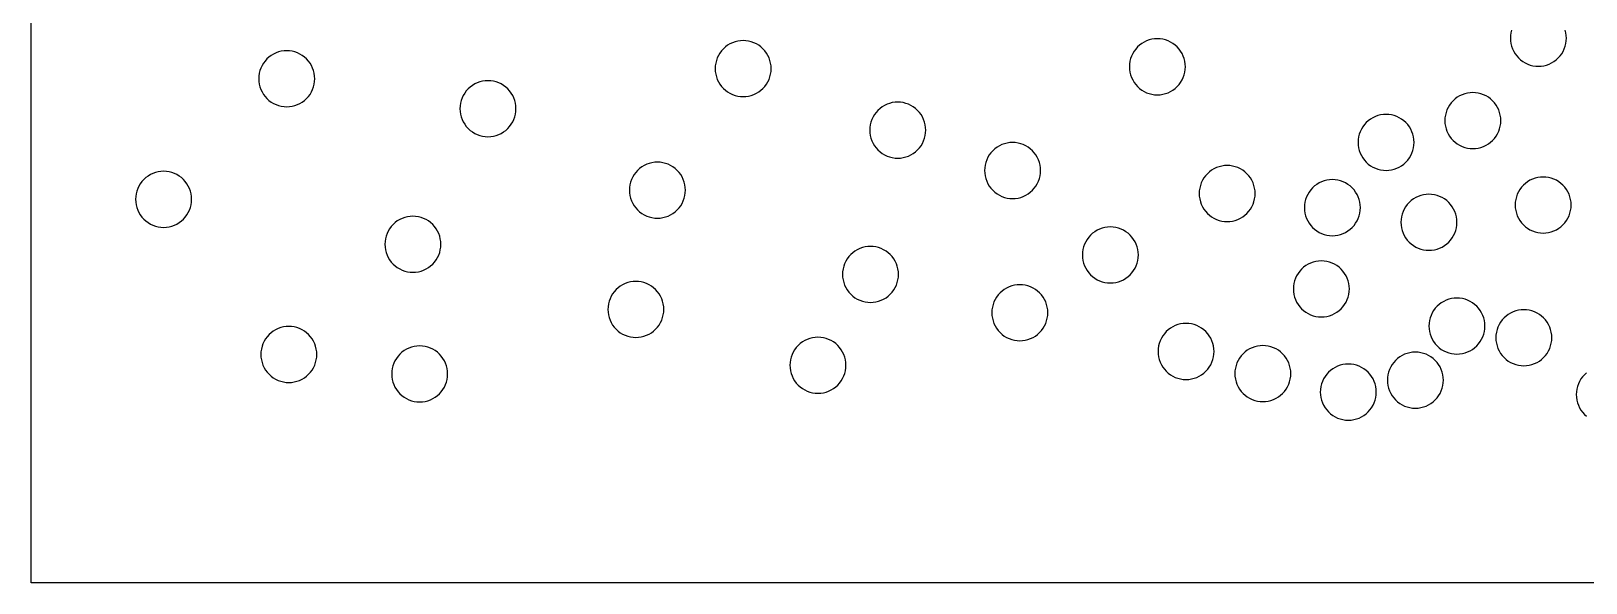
# Model space of a CAD drawing. Header units: millimetres. Extents: x 0 to 406, y 0 to 84.
# Drawn here: x 0 to 83.3, y 0 to 29.5 of the extents above; entities that cross this region are included whole.
import ezdxf

# ---------------------------------------------------------------- set-up
doc = ezdxf.new("R2010")
doc.units = ezdxf.units.MM

msp = doc.modelspace()

# ---------------------------------------------------------------- linework, layer by layer
at = {"color": 0}
for points in [[(0, 0), (0, 83.82), (406.4, 83.82), (406.4, 0), (0, 0)], [(79.317, 29.594), (79.281, 29.451), (79.26, 29.306), (79.252, 29.159), (79.26, 29.012), (79.281, 28.866), (79.317, 28.723), (79.367, 28.585), (79.43, 28.451), (79.505, 28.325), (79.593, 28.207), (79.692, 28.098), (79.801, 27.999), (79.919, 27.911), (80.045, 27.836), (80.178, 27.773), (80.317, 27.723), (80.46, 27.687), (80.605, 27.666), (80.752, 27.659), (80.899, 27.666), (81.045, 27.687), (81.188, 27.723), (81.326, 27.773), (81.46, 27.836), (81.586, 27.911), (81.704, 27.999), (81.813, 28.098)], [(81.813, 28.098), (81.912, 28.207), (82, 28.325), (82.075, 28.451), (82.138, 28.585), (82.188, 28.723), (82.224, 28.866), (82.245, 29.012), (82.252, 29.159), (82.245, 29.306), (82.224, 29.451), (82.188, 29.594)], [(14.757, 25.925), (14.855, 26.034), (14.943, 26.152), (15.019, 26.279), (15.082, 26.412), (15.131, 26.55), (15.167, 26.693), (15.189, 26.839), (15.196, 26.986), (15.189, 27.133), (15.167, 27.278), (15.131, 27.421), (15.082, 27.56), (15.019, 27.693), (14.943, 27.819), (14.855, 27.937), (14.757, 28.046), (14.647, 28.145), (14.529, 28.233), (14.403, 28.308), (14.27, 28.371), (14.131, 28.421), (13.989, 28.457), (13.843, 28.478), (13.696, 28.486), (13.549, 28.478), (13.403, 28.457), (13.26, 28.421), (13.122, 28.371), (12.989, 28.308), (12.863, 28.233), (12.744, 28.145), (12.635, 28.046), (12.536, 27.937), (12.449, 27.819), (12.373, 27.693), (12.31, 27.56), (12.26, 27.421), (12.225, 27.278), (12.203, 27.133), (12.196, 26.986), (12.203, 26.839), (12.225, 26.693), (12.26, 26.55), (12.31, 26.412), (12.373, 26.279), (12.449, 26.152), (12.536, 26.034), (12.635, 25.925), (12.744, 25.826), (12.863, 25.738), (12.989, 25.663), (13.122, 25.6), (13.26, 25.55), (13.403, 25.514), (13.549, 25.493), (13.696, 25.486), (13.843, 25.493), (13.989, 25.514), (14.131, 25.55), (14.27, 25.6), (14.403, 25.663), (14.529, 25.738), (14.647, 25.826), (14.757, 25.925)], [(39.208, 26.469), (39.307, 26.578), (39.395, 26.696), (39.47, 26.822), (39.533, 26.955), (39.583, 27.094), (39.619, 27.237), (39.64, 27.382), (39.647, 27.529), (39.64, 27.676), (39.619, 27.822), (39.583, 27.965), (39.533, 28.103), (39.47, 28.236), (39.395, 28.363), (39.307, 28.481), (39.208, 28.59), (39.099, 28.689), (38.981, 28.777), (38.854, 28.852), (38.721, 28.915), (38.583, 28.965), (38.44, 29.001), (38.294, 29.022), (38.147, 29.029), (38, 29.022), (37.855, 29.001), (37.712, 28.965), (37.573, 28.915), (37.44, 28.852), (37.314, 28.777), (37.196, 28.689), (37.087, 28.59), (36.988, 28.481), (36.9, 28.363), (36.825, 28.236), (36.762, 28.103), (36.712, 27.965), (36.676, 27.822), (36.655, 27.676), (36.647, 27.529), (36.655, 27.382), (36.676, 27.237), (36.712, 27.094), (36.762, 26.955), (36.825, 26.822), (36.9, 26.696), (36.988, 26.578), (37.087, 26.469), (37.196, 26.37), (37.314, 26.282), (37.44, 26.207), (37.573, 26.144), (37.712, 26.094), (37.855, 26.058), (38, 26.037), (38.147, 26.029), (38.294, 26.037), (38.44, 26.058), (38.583, 26.094), (38.721, 26.144), (38.854, 26.207), (38.981, 26.282), (39.099, 26.37), (39.208, 26.469)], [(61.398, 26.567), (61.497, 26.676), (61.585, 26.794), (61.66, 26.921), (61.723, 27.054), (61.773, 27.192), (61.809, 27.335), (61.83, 27.481), (61.837, 27.628), (61.83, 27.775), (61.809, 27.92), (61.773, 28.063), (61.723, 28.202), (61.66, 28.335), (61.585, 28.461), (61.497, 28.579), (61.398, 28.688), (61.289, 28.787), (61.171, 28.875), (61.045, 28.951), (60.911, 29.014), (60.773, 29.063), (60.63, 29.099), (60.484, 29.121), (60.337, 29.128), (60.19, 29.121), (60.045, 29.099), (59.902, 29.063), (59.763, 29.014), (59.63, 28.951), (59.504, 28.875), (59.386, 28.787), (59.277, 28.688), (59.178, 28.579), (59.09, 28.461), (59.015, 28.335), (58.952, 28.202), (58.902, 28.063), (58.866, 27.92), (58.845, 27.775), (58.837, 27.628), (58.845, 27.481), (58.866, 27.335), (58.902, 27.192), (58.952, 27.054), (59.015, 26.921), (59.09, 26.794), (59.178, 26.676), (59.277, 26.567), (59.386, 26.468), (59.504, 26.381), (59.63, 26.305), (59.763, 26.242), (59.902, 26.192), (60.045, 26.157), (60.19, 26.135), (60.337, 26.128), (60.484, 26.135), (60.63, 26.157), (60.773, 26.192), (60.911, 26.242), (61.045, 26.305), (61.171, 26.381), (61.289, 26.468), (61.398, 26.567)], [(25.538, 24.323), (25.637, 24.432), (25.724, 24.551), (25.8, 24.677), (25.863, 24.81), (25.912, 24.949), (25.948, 25.091), (25.97, 25.237), (25.977, 25.384), (25.97, 25.531), (25.948, 25.677), (25.912, 25.819), (25.863, 25.958), (25.8, 26.091), (25.724, 26.217), (25.637, 26.336), (25.538, 26.445), (25.429, 26.543), (25.31, 26.631), (25.184, 26.707), (25.051, 26.77), (24.912, 26.819), (24.77, 26.855), (24.624, 26.877), (24.477, 26.884), (24.33, 26.877), (24.184, 26.855), (24.042, 26.819), (23.903, 26.77), (23.77, 26.707), (23.644, 26.631), (23.525, 26.543), (23.416, 26.445), (23.317, 26.336), (23.23, 26.217), (23.154, 26.091), (23.091, 25.958), (23.042, 25.819), (23.006, 25.677), (22.984, 25.531), (22.977, 25.384), (22.984, 25.237), (23.006, 25.091), (23.042, 24.949), (23.091, 24.81), (23.154, 24.677), (23.23, 24.551), (23.317, 24.432), (23.416, 24.323), (23.525, 24.224), (23.644, 24.137), (23.77, 24.061), (23.903, 23.998), (24.042, 23.949), (24.184, 23.913), (24.33, 23.891), (24.477, 23.884), (24.624, 23.891), (24.77, 23.913), (24.912, 23.949), (25.051, 23.998), (25.184, 24.061), (25.31, 24.137), (25.429, 24.224), (25.538, 24.323)], [(78.301, 23.687), (78.4, 23.796), (78.487, 23.914), (78.563, 24.04), (78.626, 24.173), (78.676, 24.312), (78.711, 24.455), (78.733, 24.6), (78.74, 24.747), (78.733, 24.894), (78.711, 25.04), (78.676, 25.183), (78.626, 25.321), (78.563, 25.455), (78.487, 25.581), (78.4, 25.699), (78.301, 25.808), (78.192, 25.907), (78.074, 25.995), (77.947, 26.07), (77.814, 26.133), (77.676, 26.183), (77.533, 26.219), (77.387, 26.24), (77.24, 26.247), (77.093, 26.24), (76.948, 26.219), (76.805, 26.183), (76.666, 26.133), (76.533, 26.07), (76.407, 25.995), (76.289, 25.907), (76.18, 25.808), (76.081, 25.699), (75.993, 25.581), (75.917, 25.455), (75.854, 25.321), (75.805, 25.183), (75.769, 25.04), (75.747, 24.894), (75.74, 24.747), (75.747, 24.6), (75.769, 24.455), (75.805, 24.312), (75.854, 24.173), (75.917, 24.04), (75.993, 23.914), (76.081, 23.796), (76.18, 23.687), (76.289, 23.588), (76.407, 23.5), (76.533, 23.425), (76.666, 23.362), (76.805, 23.312), (76.948, 23.276), (77.093, 23.255), (77.24, 23.247), (77.387, 23.255), (77.533, 23.276), (77.676, 23.312), (77.814, 23.362), (77.947, 23.425), (78.074, 23.5), (78.192, 23.588), (78.301, 23.687)], [(47.491, 23.175), (47.59, 23.284), (47.677, 23.402), (47.753, 23.529), (47.816, 23.662), (47.866, 23.8), (47.901, 23.943), (47.923, 24.089), (47.93, 24.236), (47.923, 24.383), (47.901, 24.528), (47.866, 24.671), (47.816, 24.81), (47.753, 24.943), (47.677, 25.069), (47.59, 25.187), (47.491, 25.296), (47.382, 25.395), (47.264, 25.483), (47.137, 25.559), (47.004, 25.622), (46.866, 25.671), (46.723, 25.707), (46.577, 25.729), (46.43, 25.736), (46.283, 25.729), (46.138, 25.707), (45.995, 25.671), (45.856, 25.622), (45.723, 25.559), (45.597, 25.483), (45.479, 25.395), (45.37, 25.296), (45.271, 25.187), (45.183, 25.069), (45.107, 24.943), (45.044, 24.81), (44.995, 24.671), (44.959, 24.528), (44.937, 24.383), (44.93, 24.236), (44.937, 24.089), (44.959, 23.943), (44.995, 23.8), (45.044, 23.662), (45.107, 23.529), (45.183, 23.402), (45.271, 23.284), (45.37, 23.175), (45.479, 23.076), (45.597, 22.989), (45.723, 22.913), (45.856, 22.85), (45.995, 22.8), (46.138, 22.765), (46.283, 22.743), (46.43, 22.736), (46.577, 22.743), (46.723, 22.765), (46.866, 22.8), (47.004, 22.85), (47.137, 22.913), (47.264, 22.989), (47.382, 23.076), (47.491, 23.175)], [(73.652, 22.52), (73.751, 22.629), (73.839, 22.747), (73.914, 22.873), (73.977, 23.006), (74.027, 23.145), (74.062, 23.288), (74.084, 23.433), (74.091, 23.58), (74.084, 23.727), (74.062, 23.873), (74.027, 24.016), (73.977, 24.154), (73.914, 24.287), (73.839, 24.414), (73.751, 24.532), (73.652, 24.641), (73.543, 24.74), (73.425, 24.828), (73.298, 24.903), (73.165, 24.966), (73.027, 25.016), (72.884, 25.052), (72.738, 25.073), (72.591, 25.08), (72.444, 25.073), (72.299, 25.052), (72.156, 25.016), (72.017, 24.966), (71.884, 24.903), (71.758, 24.828), (71.64, 24.74), (71.531, 24.641), (71.432, 24.532), (71.344, 24.414), (71.268, 24.287), (71.205, 24.154), (71.156, 24.016), (71.12, 23.873), (71.099, 23.727), (71.091, 23.58), (71.099, 23.433), (71.12, 23.288), (71.156, 23.145), (71.205, 23.006), (71.268, 22.873), (71.344, 22.747), (71.432, 22.629), (71.531, 22.52), (71.64, 22.421), (71.758, 22.333), (71.884, 22.258), (72.017, 22.195), (72.156, 22.145), (72.299, 22.109), (72.444, 22.088), (72.591, 22.08), (72.738, 22.088), (72.884, 22.109), (73.027, 22.145), (73.165, 22.195), (73.298, 22.258), (73.425, 22.333), (73.543, 22.421), (73.652, 22.52)], [(53.641, 21.014), (53.74, 21.123), (53.828, 21.241), (53.904, 21.368), (53.966, 21.501), (54.016, 21.639), (54.052, 21.782), (54.073, 21.928), (54.081, 22.075), (54.073, 22.222), (54.052, 22.367), (54.016, 22.51), (53.966, 22.649), (53.904, 22.782), (53.828, 22.908), (53.74, 23.026), (53.641, 23.135), (53.532, 23.234), (53.414, 23.322), (53.288, 23.398), (53.155, 23.46), (53.016, 23.51), (52.873, 23.546), (52.728, 23.567), (52.581, 23.575), (52.434, 23.567), (52.288, 23.546), (52.145, 23.51), (52.007, 23.46), (51.874, 23.398), (51.747, 23.322), (51.629, 23.234), (51.52, 23.135), (51.421, 23.026), (51.333, 22.908), (51.258, 22.782), (51.195, 22.649), (51.145, 22.51), (51.109, 22.367), (51.088, 22.222), (51.081, 22.075), (51.088, 21.928), (51.109, 21.782), (51.145, 21.639), (51.195, 21.501), (51.258, 21.368), (51.333, 21.241), (51.421, 21.123), (51.52, 21.014), (51.629, 20.915), (51.747, 20.827), (51.874, 20.752), (52.007, 20.689), (52.145, 20.639), (52.288, 20.603), (52.434, 20.582), (52.581, 20.575), (52.728, 20.582), (52.873, 20.603), (53.016, 20.639), (53.155, 20.689), (53.288, 20.752), (53.414, 20.827), (53.532, 20.915), (53.641, 21.014)], [(34.616, 19.962), (34.715, 20.071), (34.802, 20.189), (34.878, 20.316), (34.941, 20.449), (34.99, 20.587), (35.026, 20.73), (35.048, 20.876), (35.055, 21.023), (35.048, 21.17), (35.026, 21.315), (34.99, 21.458), (34.941, 21.597), (34.878, 21.73), (34.802, 21.856), (34.715, 21.974), (34.616, 22.083), (34.507, 22.182), (34.388, 22.27), (34.262, 22.346), (34.129, 22.409), (33.99, 22.458), (33.848, 22.494), (33.702, 22.516), (33.555, 22.523), (33.408, 22.516), (33.262, 22.494), (33.12, 22.458), (32.981, 22.409), (32.848, 22.346), (32.722, 22.27), (32.603, 22.182), (32.494, 22.083), (32.396, 21.974), (32.308, 21.856), (32.232, 21.73), (32.169, 21.597), (32.12, 21.458), (32.084, 21.315), (32.062, 21.17), (32.055, 21.023), (32.062, 20.876), (32.084, 20.73), (32.12, 20.587), (32.169, 20.449), (32.232, 20.316), (32.308, 20.189), (32.396, 20.071), (32.494, 19.962), (32.603, 19.863), (32.722, 19.776), (32.848, 19.7), (32.981, 19.637), (33.12, 19.587), (33.262, 19.552), (33.408, 19.53), (33.555, 19.523), (33.702, 19.53), (33.848, 19.552), (33.99, 19.587), (34.129, 19.637), (34.262, 19.7), (34.388, 19.776), (34.507, 19.863), (34.616, 19.962)], [(8.16, 19.472), (8.259, 19.581), (8.347, 19.699), (8.423, 19.826), (8.485, 19.959), (8.535, 20.097), (8.571, 20.24), (8.592, 20.386), (8.6, 20.533), (8.592, 20.68), (8.571, 20.825), (8.535, 20.968), (8.485, 21.107), (8.423, 21.24), (8.347, 21.366), (8.259, 21.484), (8.16, 21.593), (8.051, 21.692), (7.933, 21.78), (7.807, 21.856), (7.674, 21.919), (7.535, 21.968), (7.392, 22.004), (7.247, 22.026), (7.1, 22.033), (6.953, 22.026), (6.807, 22.004), (6.664, 21.968), (6.526, 21.919), (6.393, 21.856), (6.266, 21.78), (6.148, 21.692), (6.039, 21.593), (5.94, 21.484), (5.852, 21.366), (5.777, 21.24), (5.714, 21.107), (5.664, 20.968), (5.628, 20.825), (5.607, 20.68), (5.6, 20.533), (5.607, 20.386), (5.628, 20.24), (5.664, 20.097), (5.714, 19.959), (5.777, 19.826), (5.852, 19.699), (5.94, 19.581), (6.039, 19.472), (6.148, 19.373), (6.266, 19.286), (6.393, 19.21), (6.526, 19.147), (6.664, 19.097), (6.807, 19.062), (6.953, 19.04), (7.1, 19.033), (7.247, 19.04), (7.392, 19.062), (7.535, 19.097), (7.674, 19.147), (7.807, 19.21), (7.933, 19.286), (8.051, 19.373), (8.16, 19.472)], [(65.137, 19.782), (65.235, 19.891), (65.323, 20.009), (65.399, 20.136), (65.462, 20.269), (65.511, 20.407), (65.547, 20.55), (65.569, 20.696), (65.576, 20.843), (65.569, 20.99), (65.547, 21.135), (65.511, 21.278), (65.462, 21.417), (65.399, 21.55), (65.323, 21.676), (65.235, 21.794), (65.137, 21.903), (65.027, 22.002), (64.909, 22.09), (64.783, 22.166), (64.65, 22.229), (64.511, 22.278), (64.368, 22.314), (64.223, 22.336), (64.076, 22.343), (63.929, 22.336), (63.783, 22.314), (63.64, 22.278), (63.502, 22.229), (63.369, 22.166), (63.243, 22.09), (63.124, 22.002), (63.015, 21.903), (62.916, 21.794), (62.829, 21.676), (62.753, 21.55), (62.69, 21.417), (62.64, 21.278), (62.605, 21.135), (62.583, 20.99), (62.576, 20.843), (62.583, 20.696), (62.605, 20.55), (62.64, 20.407), (62.69, 20.269), (62.753, 20.136), (62.829, 20.009), (62.916, 19.891), (63.015, 19.782), (63.124, 19.683), (63.243, 19.596), (63.369, 19.52), (63.502, 19.457), (63.64, 19.407), (63.783, 19.372), (63.929, 19.35), (64.076, 19.343), (64.223, 19.35), (64.368, 19.372), (64.511, 19.407), (64.65, 19.457), (64.783, 19.52), (64.909, 19.596), (65.027, 19.683), (65.137, 19.782)], [(82.067, 19.167), (82.166, 19.276), (82.254, 19.394), (82.329, 19.52), (82.392, 19.653), (82.442, 19.792), (82.478, 19.935), (82.499, 20.08), (82.507, 20.227), (82.499, 20.374), (82.478, 20.52), (82.442, 20.663), (82.392, 20.801), (82.329, 20.934), (82.254, 21.061), (82.166, 21.179), (82.067, 21.288), (81.958, 21.387), (81.84, 21.474), (81.714, 21.55), (81.581, 21.613), (81.442, 21.663), (81.299, 21.698), (81.154, 21.72), (81.007, 21.727), (80.86, 21.72), (80.714, 21.698), (80.571, 21.663), (80.433, 21.613), (80.299, 21.55), (80.173, 21.474), (80.055, 21.387), (79.946, 21.288), (79.847, 21.179), (79.759, 21.061), (79.684, 20.934), (79.621, 20.801), (79.571, 20.663), (79.535, 20.52), (79.514, 20.374), (79.507, 20.227), (79.514, 20.08), (79.535, 19.935), (79.571, 19.792), (79.621, 19.653), (79.684, 19.52), (79.759, 19.394), (79.847, 19.276), (79.946, 19.167), (80.055, 19.068), (80.173, 18.98), (80.299, 18.904), (80.433, 18.841), (80.571, 18.792), (80.714, 18.756), (80.86, 18.734), (81.007, 18.727), (81.154, 18.734), (81.299, 18.756), (81.442, 18.792), (81.581, 18.841), (81.714, 18.904), (81.84, 18.98), (81.958, 19.068), (82.067, 19.167)], [(70.775, 19.026), (70.873, 19.135), (70.961, 19.254), (71.037, 19.38), (71.1, 19.513), (71.149, 19.651), (71.185, 19.794), (71.207, 19.94), (71.214, 20.087), (71.207, 20.234), (71.185, 20.38), (71.149, 20.522), (71.1, 20.661), (71.037, 20.794), (70.961, 20.92), (70.873, 21.038), (70.775, 21.148), (70.666, 21.246), (70.547, 21.334), (70.421, 21.41), (70.288, 21.473), (70.149, 21.522), (70.007, 21.558), (69.861, 21.58), (69.714, 21.587), (69.567, 21.58), (69.421, 21.558), (69.279, 21.522), (69.14, 21.473), (69.007, 21.41), (68.881, 21.334), (68.762, 21.246), (68.653, 21.148), (68.554, 21.038), (68.467, 20.92), (68.391, 20.794), (68.328, 20.661), (68.279, 20.522), (68.243, 20.38), (68.221, 20.234), (68.214, 20.087), (68.221, 19.94), (68.243, 19.794), (68.279, 19.651), (68.328, 19.513), (68.391, 19.38), (68.467, 19.254), (68.554, 19.135), (68.653, 19.026), (68.762, 18.927), (68.881, 18.84), (69.007, 18.764), (69.14, 18.701), (69.279, 18.651), (69.421, 18.616), (69.567, 18.594), (69.714, 18.587), (69.861, 18.594), (70.007, 18.616), (70.149, 18.651), (70.288, 18.701), (70.421, 18.764), (70.547, 18.84), (70.666, 18.927), (70.775, 19.026)], [(75.947, 18.243), (76.046, 18.352), (76.133, 18.47), (76.209, 18.596), (76.272, 18.729), (76.322, 18.868), (76.357, 19.011), (76.379, 19.156), (76.386, 19.303), (76.379, 19.45), (76.357, 19.596), (76.322, 19.739), (76.272, 19.877), (76.209, 20.01), (76.133, 20.137), (76.046, 20.255), (75.947, 20.364), (75.838, 20.463), (75.719, 20.55), (75.593, 20.626), (75.46, 20.689), (75.322, 20.739), (75.179, 20.774), (75.033, 20.796), (74.886, 20.803), (74.739, 20.796), (74.593, 20.774), (74.451, 20.739), (74.312, 20.689), (74.179, 20.626), (74.053, 20.55), (73.935, 20.463), (73.825, 20.364), (73.727, 20.255), (73.639, 20.137), (73.563, 20.01), (73.5, 19.877), (73.451, 19.739), (73.415, 19.596), (73.393, 19.45), (73.386, 19.303), (73.393, 19.156), (73.415, 19.011), (73.451, 18.868), (73.5, 18.729), (73.563, 18.596), (73.639, 18.47), (73.727, 18.352), (73.825, 18.243), (73.935, 18.144), (74.053, 18.056), (74.179, 17.98), (74.312, 17.917), (74.451, 17.868), (74.593, 17.832), (74.739, 17.81), (74.886, 17.803), (75.033, 17.81), (75.179, 17.832), (75.322, 17.868), (75.46, 17.917), (75.593, 17.98), (75.719, 18.056), (75.838, 18.144), (75.947, 18.243)], [(21.514, 17.065), (21.613, 17.174), (21.7, 17.293), (21.776, 17.419), (21.839, 17.552), (21.889, 17.691), (21.924, 17.833), (21.946, 17.979), (21.953, 18.126), (21.946, 18.273), (21.924, 18.419), (21.889, 18.561), (21.839, 18.7), (21.776, 18.833), (21.7, 18.959), (21.613, 19.078), (21.514, 19.187), (21.405, 19.286), (21.287, 19.373), (21.16, 19.449), (21.027, 19.512), (20.889, 19.561), (20.746, 19.597), (20.6, 19.619), (20.453, 19.626), (20.306, 19.619), (20.161, 19.597), (20.018, 19.561), (19.879, 19.512), (19.746, 19.449), (19.62, 19.373), (19.502, 19.286), (19.393, 19.187), (19.294, 19.078), (19.206, 18.959), (19.13, 18.833), (19.067, 18.7), (19.018, 18.561), (18.982, 18.419), (18.96, 18.273), (18.953, 18.126), (18.96, 17.979), (18.982, 17.833), (19.018, 17.691), (19.067, 17.552), (19.13, 17.419), (19.206, 17.293), (19.294, 17.174), (19.393, 17.065), (19.502, 16.967), (19.62, 16.879), (19.746, 16.803), (19.879, 16.74), (20.018, 16.691), (20.161, 16.655), (20.306, 16.633), (20.453, 16.626), (20.6, 16.633), (20.746, 16.655), (20.889, 16.691), (21.027, 16.74), (21.16, 16.803), (21.287, 16.879), (21.405, 16.967), (21.514, 17.065)], [(58.88, 16.493), (58.979, 16.602), (59.067, 16.72), (59.142, 16.847), (59.205, 16.98), (59.255, 17.118), (59.291, 17.261), (59.312, 17.407), (59.319, 17.554), (59.312, 17.701), (59.291, 17.846), (59.255, 17.989), (59.205, 18.128), (59.142, 18.261), (59.067, 18.387), (58.979, 18.505), (58.88, 18.614), (58.771, 18.713), (58.653, 18.801), (58.527, 18.877), (58.394, 18.94), (58.255, 18.989), (58.112, 19.025), (57.967, 19.046), (57.819, 19.054), (57.672, 19.046), (57.527, 19.025), (57.384, 18.989), (57.245, 18.94), (57.112, 18.877), (56.986, 18.801), (56.868, 18.713), (56.759, 18.614), (56.66, 18.505), (56.572, 18.387), (56.497, 18.261), (56.434, 18.128), (56.384, 17.989), (56.348, 17.846), (56.327, 17.701), (56.319, 17.554), (56.327, 17.407), (56.348, 17.261), (56.384, 17.118), (56.434, 16.98), (56.497, 16.847), (56.572, 16.72), (56.66, 16.602), (56.759, 16.493), (56.868, 16.394), (56.986, 16.307), (57.112, 16.231), (57.245, 16.168), (57.384, 16.118), (57.527, 16.083), (57.672, 16.061), (57.819, 16.054), (57.967, 16.061), (58.112, 16.083), (58.255, 16.118), (58.394, 16.168), (58.527, 16.231), (58.653, 16.307), (58.771, 16.394), (58.88, 16.493)], [(46.029, 15.452), (46.128, 15.561), (46.216, 15.679), (46.291, 15.805), (46.354, 15.938), (46.404, 16.077), (46.44, 16.22), (46.461, 16.365), (46.468, 16.512), (46.461, 16.659), (46.44, 16.805), (46.404, 16.948), (46.354, 17.086), (46.291, 17.219), (46.216, 17.346), (46.128, 17.464), (46.029, 17.573), (45.92, 17.672), (45.802, 17.76), (45.675, 17.835), (45.542, 17.898), (45.404, 17.948), (45.261, 17.984), (45.115, 18.005), (44.968, 18.012), (44.821, 18.005), (44.676, 17.984), (44.533, 17.948), (44.394, 17.898), (44.261, 17.835), (44.135, 17.76), (44.017, 17.672), (43.908, 17.573), (43.809, 17.464), (43.721, 17.346), (43.645, 17.219), (43.583, 17.086), (43.533, 16.948), (43.497, 16.805), (43.476, 16.659), (43.468, 16.512), (43.476, 16.365), (43.497, 16.22), (43.533, 16.077), (43.583, 15.938), (43.645, 15.805), (43.721, 15.679), (43.809, 15.561), (43.908, 15.452), (44.017, 15.353), (44.135, 15.265), (44.261, 15.189), (44.394, 15.127), (44.533, 15.077), (44.676, 15.041), (44.821, 15.02), (44.968, 15.012), (45.115, 15.02), (45.261, 15.041), (45.404, 15.077), (45.542, 15.127), (45.675, 15.189), (45.802, 15.265), (45.92, 15.353), (46.029, 15.452)], [(70.184, 14.676), (70.283, 14.785), (70.37, 14.904), (70.446, 15.03), (70.509, 15.163), (70.559, 15.302), (70.594, 15.444), (70.616, 15.59), (70.623, 15.737), (70.616, 15.884), (70.594, 16.03), (70.559, 16.173), (70.509, 16.311), (70.446, 16.444), (70.37, 16.57), (70.283, 16.689), (70.184, 16.798), (70.075, 16.897), (69.956, 16.984), (69.83, 17.06), (69.697, 17.123), (69.559, 17.172), (69.416, 17.208), (69.27, 17.23), (69.123, 17.237), (68.976, 17.23), (68.83, 17.208), (68.688, 17.172), (68.549, 17.123), (68.416, 17.06), (68.29, 16.984), (68.172, 16.897), (68.062, 16.798), (67.964, 16.689), (67.876, 16.57), (67.8, 16.444), (67.737, 16.311), (67.688, 16.173), (67.652, 16.03), (67.63, 15.884), (67.623, 15.737), (67.63, 15.59), (67.652, 15.444), (67.688, 15.302), (67.737, 15.163), (67.8, 15.03), (67.876, 14.904), (67.964, 14.785), (68.062, 14.676), (68.172, 14.578), (68.29, 14.49), (68.416, 14.414), (68.549, 14.351), (68.688, 14.302), (68.83, 14.266), (68.976, 14.244), (69.123, 14.237), (69.27, 14.244), (69.416, 14.266), (69.559, 14.302), (69.697, 14.351), (69.83, 14.414), (69.956, 14.49), (70.075, 14.578), (70.184, 14.676)], [(33.46, 13.577), (33.559, 13.686), (33.647, 13.804), (33.722, 13.93), (33.785, 14.063), (33.835, 14.202), (33.871, 14.345), (33.892, 14.49), (33.899, 14.637), (33.892, 14.784), (33.871, 14.93), (33.835, 15.073), (33.785, 15.211), (33.722, 15.344), (33.647, 15.471), (33.559, 15.589), (33.46, 15.698), (33.351, 15.797), (33.233, 15.885), (33.106, 15.96), (32.973, 16.023), (32.835, 16.073), (32.692, 16.109), (32.546, 16.13), (32.399, 16.137), (32.252, 16.13), (32.107, 16.109), (31.964, 16.073), (31.825, 16.023), (31.692, 15.96), (31.566, 15.885), (31.448, 15.797), (31.339, 15.698), (31.24, 15.589), (31.152, 15.471), (31.076, 15.344), (31.014, 15.211), (30.964, 15.073), (30.928, 14.93), (30.907, 14.784), (30.899, 14.637), (30.907, 14.49), (30.928, 14.345), (30.964, 14.202), (31.014, 14.063), (31.076, 13.93), (31.152, 13.804), (31.24, 13.686), (31.339, 13.577), (31.448, 13.478), (31.566, 13.39), (31.692, 13.314), (31.825, 13.252), (31.964, 13.202), (32.107, 13.166), (32.252, 13.145), (32.399, 13.137), (32.546, 13.145), (32.692, 13.166), (32.835, 13.202), (32.973, 13.252), (33.106, 13.314), (33.233, 13.39), (33.351, 13.478), (33.46, 13.577)], [(54.03, 13.402), (54.129, 13.511), (54.217, 13.629), (54.293, 13.755), (54.356, 13.888), (54.405, 14.027), (54.441, 14.17), (54.463, 14.315), (54.47, 14.462), (54.463, 14.61), (54.441, 14.755), (54.405, 14.898), (54.356, 15.037), (54.293, 15.17), (54.217, 15.296), (54.129, 15.414), (54.03, 15.523), (53.921, 15.622), (53.803, 15.71), (53.677, 15.785), (53.544, 15.848), (53.405, 15.898), (53.262, 15.934), (53.117, 15.955), (52.97, 15.962), (52.823, 15.955), (52.677, 15.934), (52.534, 15.898), (52.396, 15.848), (52.263, 15.785), (52.136, 15.71), (52.018, 15.622), (51.909, 15.523), (51.81, 15.414), (51.723, 15.296), (51.647, 15.17), (51.584, 15.037), (51.534, 14.898), (51.499, 14.755), (51.477, 14.61), (51.47, 14.462), (51.477, 14.315), (51.499, 14.17), (51.534, 14.027), (51.584, 13.888), (51.647, 13.755), (51.723, 13.629), (51.81, 13.511), (51.909, 13.402), (52.018, 13.303), (52.136, 13.215), (52.263, 13.14), (52.396, 13.077), (52.534, 13.027), (52.677, 12.991), (52.823, 12.97), (52.97, 12.962), (53.117, 12.97), (53.262, 12.991), (53.405, 13.027), (53.544, 13.077), (53.677, 13.14), (53.803, 13.215), (53.921, 13.303), (54.03, 13.402)], [(77.445, 12.687), (77.544, 12.797), (77.632, 12.915), (77.707, 13.041), (77.77, 13.174), (77.82, 13.313), (77.856, 13.455), (77.877, 13.601), (77.884, 13.748), (77.877, 13.895), (77.856, 14.041), (77.82, 14.184), (77.77, 14.322), (77.707, 14.455), (77.632, 14.581), (77.544, 14.7), (77.445, 14.809), (77.336, 14.908), (77.218, 14.995), (77.091, 15.071), (76.958, 15.134), (76.82, 15.184), (76.677, 15.219), (76.531, 15.241), (76.384, 15.248), (76.237, 15.241), (76.092, 15.219), (75.949, 15.184), (75.81, 15.134), (75.677, 15.071), (75.551, 14.995), (75.433, 14.908), (75.324, 14.809), (75.225, 14.7), (75.137, 14.581), (75.062, 14.455), (74.999, 14.322), (74.949, 14.184), (74.913, 14.041), (74.892, 13.895), (74.884, 13.748), (74.892, 13.601), (74.913, 13.455), (74.949, 13.313), (74.999, 13.174), (75.062, 13.041), (75.137, 12.915), (75.225, 12.797), (75.324, 12.687), (75.433, 12.589), (75.551, 12.501), (75.677, 12.425), (75.81, 12.362), (75.949, 12.313), (76.092, 12.277), (76.237, 12.255), (76.384, 12.248), (76.531, 12.255), (76.677, 12.277), (76.82, 12.313), (76.958, 12.362), (77.091, 12.425), (77.218, 12.501), (77.336, 12.589), (77.445, 12.687)], [(81.03, 12.061), (81.129, 12.17), (81.217, 12.288), (81.293, 12.414), (81.356, 12.547), (81.405, 12.686), (81.441, 12.829), (81.463, 12.974), (81.47, 13.121), (81.463, 13.268), (81.441, 13.414), (81.405, 13.557), (81.356, 13.695), (81.293, 13.828), (81.217, 13.955), (81.129, 14.073), (81.03, 14.182), (80.921, 14.281), (80.803, 14.369), (80.677, 14.444), (80.544, 14.507), (80.405, 14.557), (80.262, 14.593), (80.117, 14.614), (79.97, 14.621), (79.823, 14.614), (79.677, 14.593), (79.534, 14.557), (79.396, 14.507), (79.263, 14.444), (79.136, 14.369), (79.018, 14.281), (78.909, 14.182), (78.81, 14.073), (78.723, 13.955), (78.647, 13.828), (78.584, 13.695), (78.534, 13.557), (78.499, 13.414), (78.477, 13.268), (78.47, 13.121), (78.477, 12.974), (78.499, 12.829), (78.534, 12.686), (78.584, 12.547), (78.647, 12.414), (78.723, 12.288), (78.81, 12.17), (78.909, 12.061), (79.018, 11.962), (79.136, 11.874), (79.263, 11.798), (79.396, 11.736), (79.534, 11.686), (79.677, 11.65), (79.823, 11.629), (79.97, 11.621), (80.117, 11.629), (80.262, 11.65), (80.405, 11.686), (80.544, 11.736), (80.677, 11.798), (80.803, 11.874), (80.921, 11.962), (81.03, 12.061)], [(14.868, 11.166), (14.967, 11.276), (15.054, 11.394), (15.13, 11.52), (15.193, 11.653), (15.243, 11.792), (15.278, 11.934), (15.3, 12.08), (15.307, 12.227), (15.3, 12.374), (15.278, 12.52), (15.243, 12.663), (15.193, 12.801), (15.13, 12.934), (15.054, 13.06), (14.967, 13.179), (14.868, 13.288), (14.759, 13.387), (14.64, 13.474), (14.514, 13.55), (14.381, 13.613), (14.243, 13.663), (14.1, 13.698), (13.954, 13.72), (13.807, 13.727), (13.66, 13.72), (13.515, 13.698), (13.372, 13.663), (13.233, 13.613), (13.1, 13.55), (12.974, 13.474), (12.856, 13.387), (12.746, 13.288), (12.648, 13.179), (12.56, 13.06), (12.484, 12.934), (12.421, 12.801), (12.372, 12.663), (12.336, 12.52), (12.314, 12.374), (12.307, 12.227), (12.314, 12.08), (12.336, 11.934), (12.372, 11.792), (12.421, 11.653), (12.484, 11.52), (12.56, 11.394), (12.648, 11.276), (12.746, 11.166), (12.856, 11.068), (12.974, 10.98), (13.1, 10.904), (13.233, 10.841), (13.372, 10.792), (13.515, 10.756), (13.66, 10.734), (13.807, 10.727), (13.954, 10.734), (14.1, 10.756), (14.243, 10.792), (14.381, 10.841), (14.514, 10.904), (14.64, 10.98), (14.759, 11.068), (14.868, 11.166)], [(62.935, 11.327), (63.034, 11.436), (63.122, 11.555), (63.197, 11.681), (63.26, 11.814), (63.31, 11.953), (63.346, 12.095), (63.367, 12.241), (63.374, 12.388), (63.367, 12.535), (63.346, 12.681), (63.31, 12.823), (63.26, 12.962), (63.197, 13.095), (63.122, 13.221), (63.034, 13.34), (62.935, 13.449), (62.826, 13.548), (62.708, 13.635), (62.582, 13.711), (62.449, 13.774), (62.31, 13.823), (62.167, 13.859), (62.022, 13.881), (61.874, 13.888), (61.727, 13.881), (61.582, 13.859), (61.439, 13.823), (61.3, 13.774), (61.167, 13.711), (61.041, 13.635), (60.923, 13.548), (60.814, 13.449), (60.715, 13.34), (60.627, 13.221), (60.552, 13.095), (60.489, 12.962), (60.439, 12.823), (60.403, 12.681), (60.382, 12.535), (60.374, 12.388), (60.382, 12.241), (60.403, 12.095), (60.439, 11.953), (60.489, 11.814), (60.552, 11.681), (60.627, 11.555), (60.715, 11.436), (60.814, 11.327), (60.923, 11.229), (61.041, 11.141), (61.167, 11.065), (61.3, 11.002), (61.439, 10.953), (61.582, 10.917), (61.727, 10.895), (61.874, 10.888), (62.022, 10.895), (62.167, 10.917), (62.31, 10.953), (62.449, 11.002), (62.582, 11.065), (62.708, 11.141), (62.826, 11.229), (62.935, 11.327)], [(21.877, 10.124), (21.976, 10.233), (22.064, 10.352), (22.14, 10.478), (22.202, 10.611), (22.252, 10.75), (22.288, 10.892), (22.309, 11.038), (22.317, 11.185), (22.309, 11.332), (22.288, 11.478), (22.252, 11.62), (22.202, 11.759), (22.14, 11.892), (22.064, 12.018), (21.976, 12.137), (21.877, 12.246), (21.768, 12.345), (21.65, 12.432), (21.524, 12.508), (21.391, 12.571), (21.252, 12.62), (21.109, 12.656), (20.964, 12.678), (20.817, 12.685), (20.67, 12.678), (20.524, 12.656), (20.381, 12.62), (20.243, 12.571), (20.11, 12.508), (19.983, 12.432), (19.865, 12.345), (19.756, 12.246), (19.657, 12.137), (19.569, 12.018), (19.494, 11.892), (19.431, 11.759), (19.381, 11.62), (19.345, 11.478), (19.324, 11.332), (19.317, 11.185), (19.324, 11.038), (19.345, 10.892), (19.381, 10.75), (19.431, 10.611), (19.494, 10.478), (19.569, 10.352), (19.657, 10.233), (19.756, 10.124), (19.865, 10.026), (19.983, 9.938), (20.11, 9.862), (20.243, 9.799), (20.381, 9.75), (20.524, 9.714), (20.67, 9.692), (20.817, 9.685), (20.964, 9.692), (21.109, 9.714), (21.252, 9.75), (21.391, 9.799), (21.524, 9.862), (21.65, 9.938), (21.768, 10.026), (21.877, 10.124)], [(43.214, 10.59), (43.313, 10.699), (43.401, 10.817), (43.476, 10.943), (43.539, 11.076), (43.589, 11.215), (43.625, 11.358), (43.646, 11.503), (43.654, 11.65), (43.646, 11.797), (43.625, 11.943), (43.589, 12.086), (43.539, 12.224), (43.476, 12.358), (43.401, 12.484), (43.313, 12.602), (43.214, 12.711), (43.105, 12.81), (42.987, 12.898), (42.861, 12.973), (42.728, 13.036), (42.589, 13.086), (42.446, 13.122), (42.301, 13.143), (42.154, 13.15), (42.007, 13.143), (41.861, 13.122), (41.718, 13.086), (41.58, 13.036), (41.446, 12.973), (41.32, 12.898), (41.202, 12.81), (41.093, 12.711), (40.994, 12.602), (40.906, 12.484), (40.831, 12.358), (40.768, 12.224), (40.718, 12.086), (40.682, 11.943), (40.661, 11.797), (40.654, 11.65), (40.661, 11.503), (40.682, 11.358), (40.718, 11.215), (40.768, 11.076), (40.831, 10.943), (40.906, 10.817), (40.994, 10.699), (41.093, 10.59), (41.202, 10.491), (41.32, 10.403), (41.446, 10.328), (41.58, 10.265), (41.718, 10.215), (41.861, 10.179), (42.007, 10.158), (42.154, 10.15), (42.301, 10.158), (42.446, 10.179), (42.589, 10.215), (42.728, 10.265), (42.861, 10.328), (42.987, 10.403), (43.105, 10.491), (43.214, 10.59)], [(67.049, 10.144), (67.148, 10.253), (67.236, 10.371), (67.311, 10.497), (67.374, 10.63), (67.424, 10.769), (67.46, 10.912), (67.481, 11.057), (67.488, 11.204), (67.481, 11.351), (67.46, 11.497), (67.424, 11.64), (67.374, 11.778), (67.311, 11.911), (67.236, 12.038), (67.148, 12.156), (67.049, 12.265), (66.94, 12.364), (66.822, 12.451), (66.696, 12.527), (66.562, 12.59), (66.424, 12.64), (66.281, 12.675), (66.135, 12.697), (65.988, 12.704), (65.841, 12.697), (65.696, 12.675), (65.553, 12.64), (65.414, 12.59), (65.281, 12.527), (65.155, 12.451), (65.037, 12.364), (64.928, 12.265), (64.829, 12.156), (64.741, 12.038), (64.666, 11.911), (64.603, 11.778), (64.553, 11.64), (64.517, 11.497), (64.496, 11.351), (64.488, 11.204), (64.496, 11.057), (64.517, 10.912), (64.553, 10.769), (64.603, 10.63), (64.666, 10.497), (64.741, 10.371), (64.829, 10.253), (64.928, 10.144), (65.037, 10.045), (65.155, 9.957), (65.281, 9.881), (65.414, 9.818), (65.553, 9.769), (65.696, 9.733), (65.841, 9.711), (65.988, 9.704), (66.135, 9.711), (66.281, 9.733), (66.424, 9.769), (66.562, 9.818), (66.696, 9.881), (66.822, 9.957), (66.94, 10.045), (67.049, 10.144)], [(71.629, 9.152), (71.728, 9.261), (71.815, 9.379), (71.891, 9.505), (71.954, 9.638), (72.004, 9.777), (72.039, 9.92), (72.061, 10.065), (72.068, 10.212), (72.061, 10.359), (72.039, 10.505), (72.004, 10.648), (71.954, 10.786), (71.891, 10.919), (71.815, 11.046), (71.728, 11.164), (71.629, 11.273), (71.52, 11.372), (71.402, 11.459), (71.275, 11.535), (71.142, 11.598), (71.004, 11.648), (70.861, 11.683), (70.715, 11.705), (70.568, 11.712), (70.421, 11.705), (70.276, 11.683), (70.133, 11.648), (69.994, 11.598), (69.861, 11.535), (69.735, 11.459), (69.617, 11.372), (69.507, 11.273), (69.409, 11.164), (69.321, 11.046), (69.245, 10.919), (69.182, 10.786), (69.133, 10.648), (69.097, 10.505), (69.075, 10.359), (69.068, 10.212), (69.075, 10.065), (69.097, 9.92), (69.133, 9.777), (69.182, 9.638), (69.245, 9.505), (69.321, 9.379), (69.409, 9.261), (69.507, 9.152), (69.617, 9.053), (69.735, 8.965), (69.861, 8.889), (69.994, 8.826), (70.133, 8.777), (70.276, 8.741), (70.421, 8.719), (70.568, 8.712), (70.715, 8.719), (70.861, 8.741), (71.004, 8.777), (71.142, 8.826), (71.275, 8.889), (71.402, 8.965), (71.52, 9.053), (71.629, 9.152)], [(75.22, 9.791), (75.319, 9.9), (75.407, 10.018), (75.483, 10.144), (75.546, 10.277), (75.595, 10.416), (75.631, 10.559), (75.653, 10.704), (75.66, 10.851), (75.653, 10.998), (75.631, 11.144), (75.595, 11.287), (75.546, 11.425), (75.483, 11.558), (75.407, 11.685), (75.319, 11.803), (75.22, 11.912), (75.111, 12.011), (74.993, 12.099), (74.867, 12.174), (74.734, 12.237), (74.595, 12.287), (74.452, 12.322), (74.307, 12.344), (74.16, 12.351), (74.013, 12.344), (73.867, 12.322), (73.724, 12.287), (73.586, 12.237), (73.453, 12.174), (73.326, 12.099), (73.208, 12.011), (73.099, 11.912), (73, 11.803), (72.913, 11.685), (72.837, 11.558), (72.774, 11.425), (72.724, 11.287), (72.689, 11.144), (72.667, 10.998), (72.66, 10.851), (72.667, 10.704), (72.689, 10.559), (72.724, 10.416), (72.774, 10.277), (72.837, 10.144), (72.913, 10.018), (73, 9.9), (73.099, 9.791), (73.208, 9.692), (73.326, 9.604), (73.453, 9.528), (73.586, 9.465), (73.724, 9.416), (73.867, 9.38), (74.013, 9.359), (74.16, 9.351), (74.307, 9.359), (74.452, 9.38), (74.595, 9.416), (74.734, 9.465), (74.867, 9.528), (74.993, 9.604), (75.111, 9.692), (75.22, 9.791)], [(83.326, 11.241), (83.217, 11.143), (83.118, 11.033), (83.03, 10.915), (82.954, 10.789), (82.892, 10.656), (82.842, 10.517), (82.806, 10.375), (82.785, 10.229), (82.777, 10.082), (82.785, 9.935), (82.806, 9.789), (82.842, 9.646), (82.892, 9.508), (82.954, 9.375), (83.03, 9.249), (83.118, 9.13), (83.217, 9.021), (83.326, 8.922)]]:
    msp.add_lwpolyline(points, dxfattribs=at)

doc.saveas('drawing.dxf')
